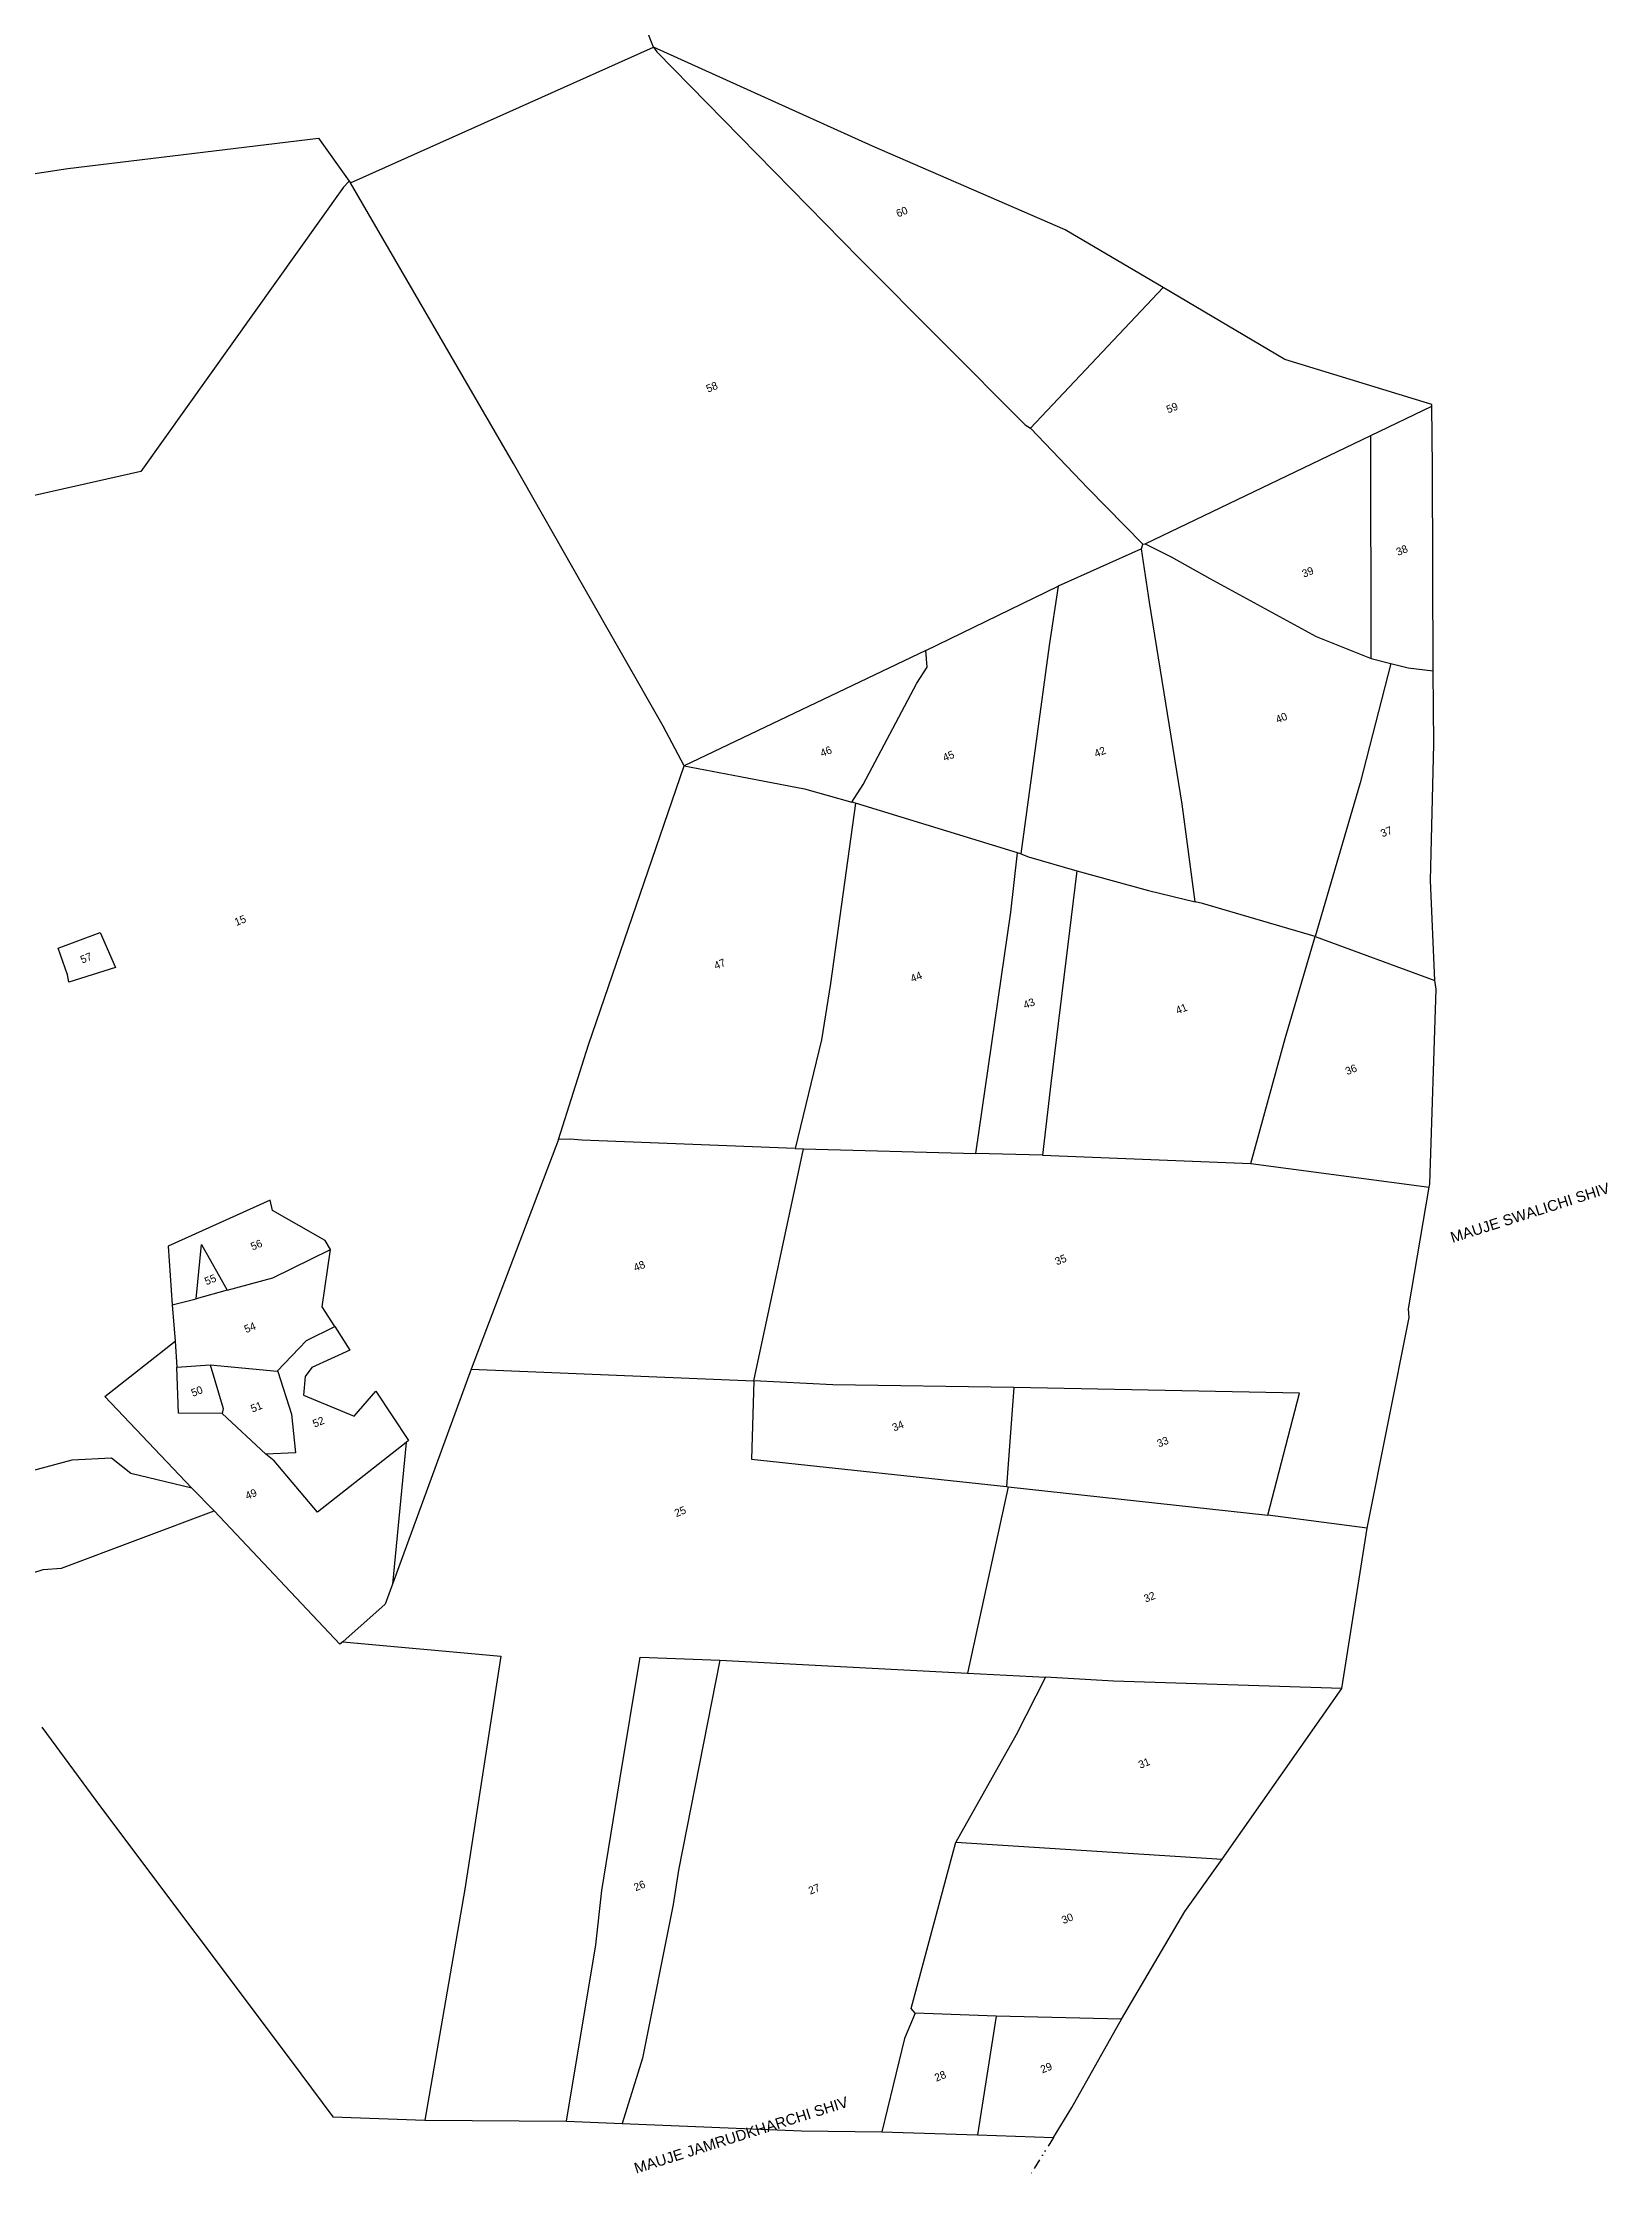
# Model space of a CAD drawing. Header units: metres. Extents: x 289258 to 292555, y 2021476 to 2023747.
# Drawn here: x 291800 to 292555, y 2021914 to 2022942 of the extents above; entities that cross this region are included whole.
import ezdxf
from ezdxf.enums import TextEntityAlignment as Align

# ---------------------------------------------------------------- set-up
doc = ezdxf.new("R2010")
doc.units = ezdxf.units.M
doc.header["$MEASUREMENT"] = 0
doc.linetypes.add('DIVIDE', pattern=[1.25, 0.5, -0.25, 0, -0.25, 0, -0.25])
for name, color, linetype in [('POLY_PARCEL', 6, 'Continuous'), ('TEXT_MAPOUT', 7, 'Continuous'), ('TEXT_PARCEL', 7, 'Continuous'), ('V_BOUND_LINE', 7, 'Continuous'), ('V_DIVIDE_LINE', 7, 'DIVIDE')]:
    doc.layers.add(name, color=color, linetype=linetype)
doc.styles.get("Standard").update_dxf_attribs({"font": 'arial.ttf'})
doc.styles.add('TEXT_MAP', font='', dxfattribs={"height": 2})
doc.styles.get('TEXT_MAP').set_extended_font_data('Kruti Dev 050')

msp = doc.modelspace()

# ---------------------------------------------------------------- linework, layer by layer
at = {"layer": 'POLY_PARCEL'}
for p, q in [((291948.6, 2022874.3), (292094.8, 2022939.7)), ((292094.8, 2022939.7), (292096.3, 2022937.4)), ((292096.3, 2022937.4), (292136.5, 2022896.5)), ((291812.4, 2022881.2), (291933.2, 2022895.8)), ((291933.2, 2022895.8), (291948, 2022875.1)), ((292136.5, 2022896.5), (292194, 2022838)), ((291789.3, 2022877.6), (291812.4, 2022881.2)), ((291948, 2022875.1), (291945.3, 2022872.2)), ((291948, 2022875.1), (291948.6, 2022874.3)), ((292027.2, 2022739), (291948.6, 2022874.3)), ((291945.3, 2022872.2), (291847.5, 2022735)), ((292194, 2022838), (292274, 2022757.6)), ((292276.5, 2022756), (292340.5, 2022823.8)), ((292440.6, 2022752.4), (292470.1, 2022766.5)), ((292274, 2022757.6), (292276.5, 2022756)), ((292276.5, 2022756), (292304.3, 2022726.8)), ((292331.8, 2022700.2), (292440.6, 2022752.4)), ((292440.8, 2022644.9), (292440.6, 2022752.4)), ((291847.5, 2022735), (291768.9, 2022717.4)), ((292060.6, 2022680.5), (292027.2, 2022739)), ((292304.3, 2022726.8), (292330.7, 2022700)), ((292330.1, 2022697.8), (292330.7, 2022700)), ((292330.7, 2022700), (292331.8, 2022700.2)), ((292331.8, 2022700.2), (292344.4, 2022694)), ((292330.1, 2022697.8), (292289.8, 2022679.7)), ((292333.9, 2022672.1), (292330.1, 2022697.8)), ((292344.4, 2022694), (292363, 2022683.5)), ((292099.4, 2022612.3), (292060.6, 2022680.5)), ((292226.1, 2022648.7), (292289.8, 2022679.7)), ((292289.8, 2022679.7), (292285.5, 2022651.2)), ((292363, 2022683.5), (292414.3, 2022655.5)), ((292349.6, 2022574.6), (292333.9, 2022672.1)), ((292226.1, 2022648.7), (292109.6, 2022593.1)), ((292226.7, 2022640.7), (292226.1, 2022648.7)), ((292285.5, 2022651.2), (292271.8, 2022550.7)), ((292414.3, 2022655.5), (292440.8, 2022644.9)), ((292221.7, 2022633), (292226.7, 2022640.7)), ((292450.2, 2022642.5), (292435.5, 2022585)), ((292440.8, 2022644.9), (292450.2, 2022642.5)), ((292450.2, 2022642.5), (292458.7, 2022640.4)), ((292458.7, 2022640.4), (292470.6, 2022638.9)), ((292195.9, 2022584.2), (292221.7, 2022633)), ((292109.6, 2022593.1), (292099.4, 2022612.3)), ((292063.4, 2022458.6), (292109.6, 2022593.1)), ((292109.6, 2022593.1), (292136.5, 2022588)), ((292136.5, 2022588), (292167.5, 2022582.1)), ((292167.5, 2022582.1), (292190.4, 2022575.6)), ((292192.1, 2022575.1), (292180.1, 2022488.2)), ((292190.4, 2022575.6), (292195.9, 2022584.2)), ((292192.1, 2022575.1), (292190.4, 2022575.6)), ((292270.2, 2022551.2), (292192.1, 2022575.1)), ((292435.5, 2022585), (292413.8, 2022510.8)), ((292356, 2022527.5), (292349.6, 2022574.6)), ((292267.1, 2022522.6), (292270.2, 2022551.2)), ((292271.8, 2022550.7), (292270.2, 2022551.2)), ((292271.8, 2022550.7), (292275.6, 2022549.2)), ((292275.6, 2022549.2), (292298.9, 2022542.6)), ((292298.9, 2022542.6), (292286.4, 2022439.9)), ((292298.9, 2022542.6), (292333.4, 2022533)), ((292333.4, 2022533), (292356, 2022527.5)), ((292359.5, 2022526.7), (292356, 2022527.5)), ((292413.8, 2022510.8), (292359.5, 2022526.7)), ((292250.2, 2022406.2), (292267.1, 2022522.6)), ((291807.7, 2022505.2), (291828, 2022512.8)), ((291812.2, 2022492.4), (291807.7, 2022505.2)), ((291828, 2022512.8), (291835.4, 2022495.9)), ((292399.3, 2022461.7), (292413.8, 2022510.8)), ((292413.8, 2022510.8), (292471.5, 2022489.6)), ((291835.4, 2022495.9), (291812.9, 2022488.8)), ((291812.9, 2022488.8), (291812.2, 2022492.4)), ((292180.1, 2022488.2), (292175.7, 2022461.1)), ((292048.9, 2022413), (292063.4, 2022458.6)), ((292175.7, 2022461.1), (292163, 2022408.6)), ((292382.8, 2022401.4), (292399.3, 2022461.7)), ((292286.4, 2022439.9), (292282.3, 2022405.4)), ((292048.9, 2022413), (292006.8, 2022302.2)), ((292054.6, 2022413.1), (292048.9, 2022413)), ((292060.2, 2022412.6), (292054.6, 2022413.1)), ((292163, 2022408.6), (292060.2, 2022412.6)), ((292143.2, 2022296.6), (292167, 2022408.5)), ((292163, 2022408.6), (292167, 2022408.5)), ((292167, 2022408.5), (292250.2, 2022406.2)), ((292282.3, 2022405.4), (292250.2, 2022406.2)), ((292282.3, 2022405.4), (292382.8, 2022401.4)), ((292382.8, 2022401.4), (292468.8, 2022390)), ((291910, 2022383.8), (291860.8, 2022361.5)), ((291911, 2022378.7), (291910, 2022383.8)), ((291936.5, 2022364.3), (291911, 2022378.7)), ((291860.8, 2022361.5), (291862.7, 2022333.3)), ((291874.3, 2022336.1), (291876.9, 2022362.3)), ((291876.9, 2022362.3), (291889.2, 2022340.3)), ((291911.2, 2022346.2), (291939, 2022360)), ((291935, 2022332.3), (291939, 2022360)), ((291939, 2022360), (291936.5, 2022364.3)), ((291889.2, 2022340.3), (291874.3, 2022336.1)), ((291889.2, 2022340.3), (291911.2, 2022346.2)), ((291862.7, 2022333.3), (291874.3, 2022336.1)), ((291862.7, 2022333.3), (291864.2, 2022315.8)), ((291941.1, 2022322.8), (291935, 2022332.3)), ((291927.4, 2022316.1), (291941.1, 2022322.8)), ((291941.1, 2022322.8), (291948.3, 2022311.4)), ((291830.2, 2022289.1), (291864.2, 2022315.8)), ((291864.2, 2022315.8), (291865, 2022303.2)), ((291913.3, 2022301.2), (291927.4, 2022316.1)), ((291948.3, 2022311.4), (291930, 2022303.1)), ((291865, 2022303.2), (291881, 2022304.3)), ((291865.8, 2022281), (291865, 2022303.2)), ((291881, 2022304.3), (291913.3, 2022301.2)), ((291881, 2022304.3), (291887.3, 2022283.2)), ((291913.3, 2022301.2), (291913.7, 2022301.1)), ((291913.7, 2022301.1), (291920.2, 2022280.5)), ((291926.8, 2022298.7), (291926, 2022289.7)), ((291930, 2022303.1), (291926.8, 2022298.7)), ((292006.8, 2022302.2), (291968.9, 2022198.6)), ((292006.8, 2022302.2), (292143.2, 2022296.6)), ((291872.2, 2022244.8), (291830.2, 2022289.1)), ((291926, 2022289.7), (291950.4, 2022279.5)), ((291950.4, 2022279.5), (291960.9, 2022291.6)), ((291960.9, 2022291.6), (291976.6, 2022267.8)), ((292143.2, 2022296.6), (292142, 2022258.9)), ((292181.2, 2022294.7), (292143.2, 2022296.6)), ((292268.5, 2022293.4), (292181.2, 2022294.7)), ((292268.5, 2022293.4), (292264.9, 2022245.6)), ((292406.2, 2022290.6), (292268.5, 2022293.4)), ((292391, 2022231.8), (292406.2, 2022290.6)), ((291886.8, 2022280.8), (291865.8, 2022281)), ((291887.3, 2022283.2), (291886.8, 2022280.8)), ((291907.9, 2022261.2), (291886.8, 2022280.8)), ((291920.2, 2022280.5), (291922.2, 2022261.9)), ((291975.5, 2022266.9), (291932.8, 2022233.3)), ((291975.5, 2022266.9), (291968.9, 2022198.6)), ((291976.6, 2022267.8), (291975.5, 2022266.9)), ((291814.3, 2022258.4), (291738.6, 2022238)), ((291833.4, 2022259.4), (291814.3, 2022258.4)), ((291842.7, 2022252), (291833.4, 2022259.4)), ((291922.2, 2022261.9), (291907.9, 2022261.2)), ((291911.8, 2022258), (291907.9, 2022261.2)), ((291932.8, 2022233.3), (291911.8, 2022258)), ((292142, 2022258.9), (292264.9, 2022245.6)), ((291872.2, 2022244.8), (291842.7, 2022252)), ((291882.9, 2022233.9), (291872.2, 2022244.8)), ((292265.8, 2022245.5), (292246.1, 2022155.6)), ((292264.9, 2022245.6), (292265.8, 2022245.5)), ((292265.8, 2022245.5), (292391, 2022231.8)), ((291809.4, 2022206.3), (291882.9, 2022233.9)), ((291943.5, 2022169.6), (291882.9, 2022233.9)), ((292438.8, 2022225.5), (292391, 2022231.8)), ((291738.2, 2022185.7), (291800.5, 2022205.6)), ((291800.5, 2022205.6), (291809.4, 2022206.3)), ((291968.9, 2022198.6), (291965.3, 2022188.9)), ((291965.3, 2022188.9), (291944.9, 2022170.8)), ((291944.9, 2022170.8), (291943.5, 2022169.6)), ((291944.9, 2022170.8), (292021.1, 2022163.8)), ((292021.1, 2022163.8), (292003.8, 2022051.5)), ((292078.6, 2022104.2), (292088.3, 2022163.3)), ((292088.3, 2022163.3), (292126.7, 2022162)), ((292126.7, 2022162), (292106.8, 2022060.6)), ((292126.7, 2022162), (292246.1, 2022155.6)), ((292246.1, 2022155.6), (292283.8, 2022153.8)), ((292283.8, 2022153.8), (292269.6, 2022125.9)), ((292316.5, 2022151.8), (292283.8, 2022153.8)), ((292426.7, 2022148.3), (292316.5, 2022151.8)), ((292269.6, 2022125.9), (292240.5, 2022074.1)), ((292069.8, 2022050.8), (292078.6, 2022104.2)), ((292219, 2021994), (292240.5, 2022074.1)), ((292240.5, 2022074.1), (292369, 2022066)), ((292003.8, 2022051.5), (291984.5, 2021940.1)), ((292106.8, 2022060.6), (292104.3, 2022044.1)), ((292067, 2022024.6), (292069.8, 2022050.8)), ((292104.3, 2022044.1), (292089.4, 2021970.1)), ((292052.8, 2021939.6), (292067, 2022024.6)), ((292220.9, 2021991.7), (292215.7, 2021979.5)), ((292220.9, 2021991.7), (292219, 2021994)), ((292259.9, 2021990.2), (292220.9, 2021991.7)), ((292259.9, 2021990.2), (292251, 2021933)), ((292320.4, 2021988.8), (292259.9, 2021990.2)), ((292215.7, 2021979.5), (292204.9, 2021934.5)), ((292089.4, 2021970.1), (292079.6, 2021938.5))]:
    msp.add_line(p, q, dxfattribs=at)
at = {"layer": 'V_BOUND_LINE'}
for p, q in [((292094.8, 2022939.7), (292051.9, 2023047.1)), ((292200.3, 2022891.9), (292094.8, 2022939.7)), ((292293.2, 2022851.6), (292200.3, 2022891.9)), ((292340.5, 2022823.8), (292293.2, 2022851.6)), ((292399.2, 2022789), (292340.5, 2022823.8)), ((292470.1, 2022767.3), (292399.2, 2022789)), ((292470.1, 2022766.5), (292470.1, 2022767.3)), ((292470.3, 2022737.1), (292470.1, 2022766.5)), ((292470.6, 2022638.9), (292470.3, 2022737.1)), ((292471, 2022603.6), (292470.6, 2022638.9)), ((292469.4, 2022537.9), (292471, 2022603.6)), ((292471.5, 2022489.6), (292469.4, 2022537.9)), ((292469, 2022391.6), (292472.2, 2022485.4)), ((292472.2, 2022485.4), (292471.5, 2022489.6)), ((292468.8, 2022390), (292469, 2022391.6)), ((292458.8, 2022331.3), (292468.8, 2022390)), ((292459.1, 2022327.2), (292458.8, 2022331.3)), ((292438.8, 2022225.5), (292459.1, 2022327.2)), ((292426.7, 2022148.3), (292438.8, 2022225.5)), ((292369, 2022066), (292426.7, 2022148.3)), ((291799.8, 2022129.7), (291828.2, 2022091.2)), ((291828.2, 2022091.2), (291919.5, 2021969.4)), ((292351, 2022040.8), (292369, 2022066)), ((292320.4, 2021988.8), (292351, 2022040.8)), ((292296.4, 2021946.2), (292320.4, 2021988.8)), ((291919.5, 2021969.4), (291940.2, 2021941.8)), ((291940.2, 2021941.8), (291984.5, 2021940.1)), ((291984.5, 2021940.1), (292052.8, 2021939.6)), ((292052.8, 2021939.6), (292079.6, 2021938.5)), ((292079.6, 2021938.5), (292166.1, 2021935)), ((292287.6, 2021931.8), (292296.4, 2021946.2)), ((292166.1, 2021935), (292204.9, 2021934.5)), ((292204.9, 2021934.5), (292251, 2021933)), ((292251, 2021933), (292287.6, 2021931.8))]:
    msp.add_line(p, q, dxfattribs=at)
at = {"layer": 'V_DIVIDE_LINE', "ltscale": 10}
msp.add_line((292287.6, 2021931.8), (292276.9, 2021914.5), dxfattribs=at)

# ---------------------------------------------------------------- texts
at = {"layer": 'TEXT_MAPOUT'}
for s, rotation, p in [('MAUJE SWALICHI SHIV', 17.6475, (292480, 2022363.1)), ('MAUJE JAMRUDKHARCHI SHIV', 17.5062, (292086.4, 2021914.3))]:
    msp.add_text(s, height=5.159, rotation=rotation, dxfattribs=at).set_placement(p)
at = {"layer": 'TEXT_PARCEL', "style": 'TEXT_MAP'}
for s, p in [('60', (292214.5, 2022860.3)), ('58', (292122.9, 2022775.8)), ('59', (292344.8, 2022765.8)), ('38', (292455.6, 2022697.1)), ('39', (292410.2, 2022686.6)), ('40', (292397.5, 2022616.3)), ('46', (292177.9, 2022600.1)), ('45', (292237, 2022597.9)), ('42', (292310, 2022599.9)), ('37', (292448.1, 2022561.4)), ('15', (291895.5, 2022518.6)), ('57', (291821.2, 2022500.5)), ('47', (292126.7, 2022497.6)), ('44', (292221.4, 2022491.4)), ('43', (292275.8, 2022478.6)), ('41', (292349.3, 2022476)), ('36', (292431.1, 2022446.7)), ('56', (291903.3, 2022362.2)), ('48', (292087.9, 2022352)), ('35', (292291.1, 2022355)), ('55', (291881.1, 2022345.4)), ('54', (291900.2, 2022322.3)), ('50', (291874.6, 2022291.6)), ('51', (291903.3, 2022284)), ('52', (291933.2, 2022276.8)), ('34', (292212.6, 2022274.9)), ('33', (292340.3, 2022267.2)), ('49', (291900.7, 2022242)), ('25', (292107.6, 2022233.6)), ('32', (292333.9, 2022192.4)), ('31', (292331.3, 2022112.3)), ('26', (292088, 2022053.2)), ('27', (292172.2, 2022051.6)), ('30', (292294.3, 2022037.4)), ('28', (292233, 2021961.4)), ('29', (292284.1, 2021965.4))]:
    msp.add_text(s, height=3.71, rotation=21.9881, dxfattribs=at).set_placement(p, align=Align.MIDDLE)

doc.saveas('drawing.dxf')
